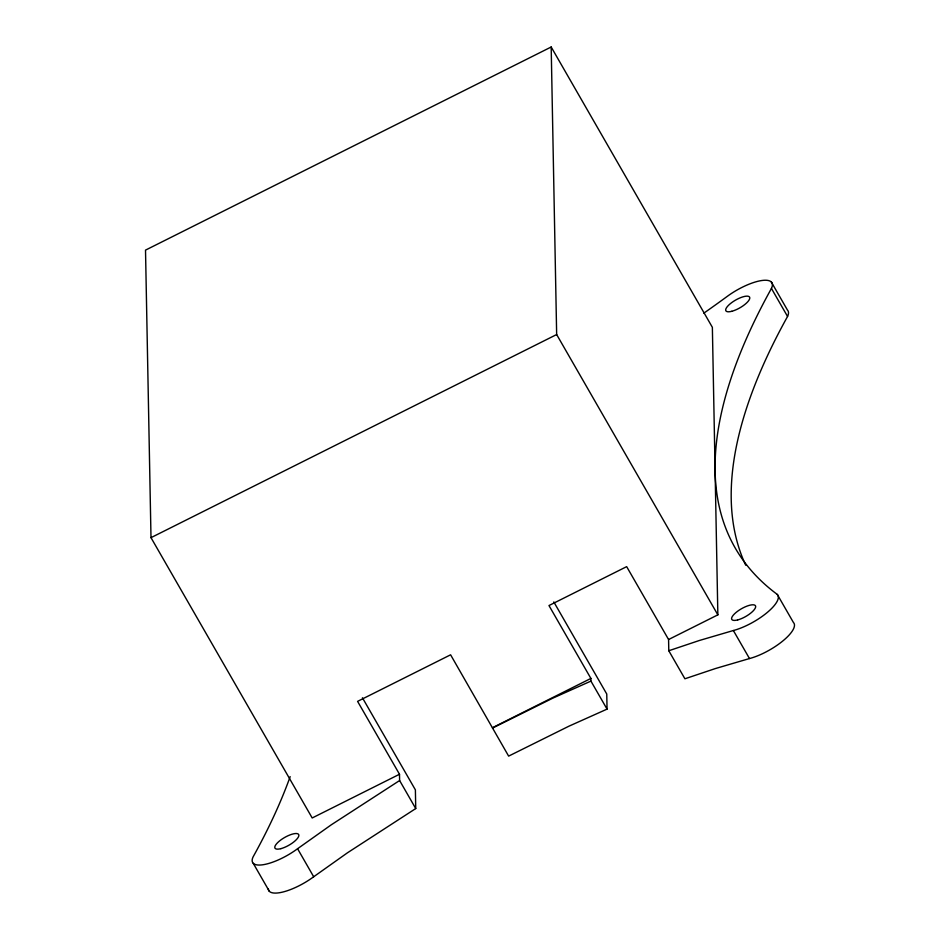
<?xml version="1.0" encoding="UTF-8"?>
<svg xmlns="http://www.w3.org/2000/svg" width="940" height="940" viewBox="0 0 940 940"><rect width="100%" height="100%" fill="white"/><g stroke="black" fill="none" stroke-linecap="round" stroke-linejoin="round"><path stroke-width="1.41" d="M290.166 776.64A1348.982 436.959 -29.9 0 1 253.118 856.857A34.181 11.069 -29.9 0 0 264.128 864.553A34.181 11.069 -29.9 0 0 297.569 848.726L331.338 824.768L399.618 780.529L399.5 774.255L357.588 701.369L450.601 654.804L508.634 756.113L569.017 726.15L607.052 709.124L606.758 694.025L553.813 601.941M268.276 888.629A34.181 11.069 -29.9 0 0 313.69 876.761L347.459 852.803L415.738 808.565L415.386 789.859L362.429 697.774M492.513 728.077L552.896 698.115L590.931 681.101L590.884 678.433L548.972 605.548L626.663 566.644L668.575 639.529L668.786 650.75L684.908 678.786L715.446 668.54L749.486 658.552A34.181 11.069 -29.9 0 0 782.879 640.916A34.181 11.069 -29.9 0 0 793.395 622.445L777.274 594.409A1348.982 436.959 -29.9 0 1 771.434 288.439A34.181 11.069 -29.9 0 0 760.425 280.743A34.181 11.069 -29.9 0 0 726.996 296.57A510.62 165.393 -29.9 0 1 703.849 313.149M668.575 639.529L717.855 614.854L712.367 327.32L551.181 47L145.512 250.122L150.999 537.657L312.197 817.976L399.5 774.255M150.999 537.657L556.656 334.534L551.181 47M492.513 727.689L590.884 678.433M668.786 650.75L699.325 640.504L733.365 630.517A34.181 11.069 -29.9 0 0 766.758 612.88A34.181 11.069 -29.9 0 0 777.274 594.409M771.317 282L787.438 310.036A34.181 11.069 -29.9 0 1 787.556 316.463A1348.982 436.959 -29.9 0 0 745.714 565.222M771.434 288.439L787.556 316.463M733.365 630.517L749.486 658.552M556.656 334.534L717.855 614.854M590.931 681.101L607.052 709.124M399.618 780.529L415.738 808.565M297.569 848.726L313.69 876.761M253.236 863.296L269.357 891.332M731.79 311.293A13.677 4.43 -29.9 0 0 749.791 297.921A13.677 4.43 -29.9 0 0 731.625 302.668A13.677 4.43 -29.9 0 0 731.79 311.293M737.677 619.93A13.677 4.43 -29.9 0 0 755.678 606.57A13.677 4.43 -29.9 0 0 737.512 611.317A13.677 4.43 -29.9 0 0 737.677 619.93M280.872 848.656A13.677 4.43 -29.9 0 0 298.873 835.296A13.677 4.43 -29.9 0 0 280.708 840.043A13.677 4.43 -29.9 0 0 280.872 848.656"/></g></svg>
